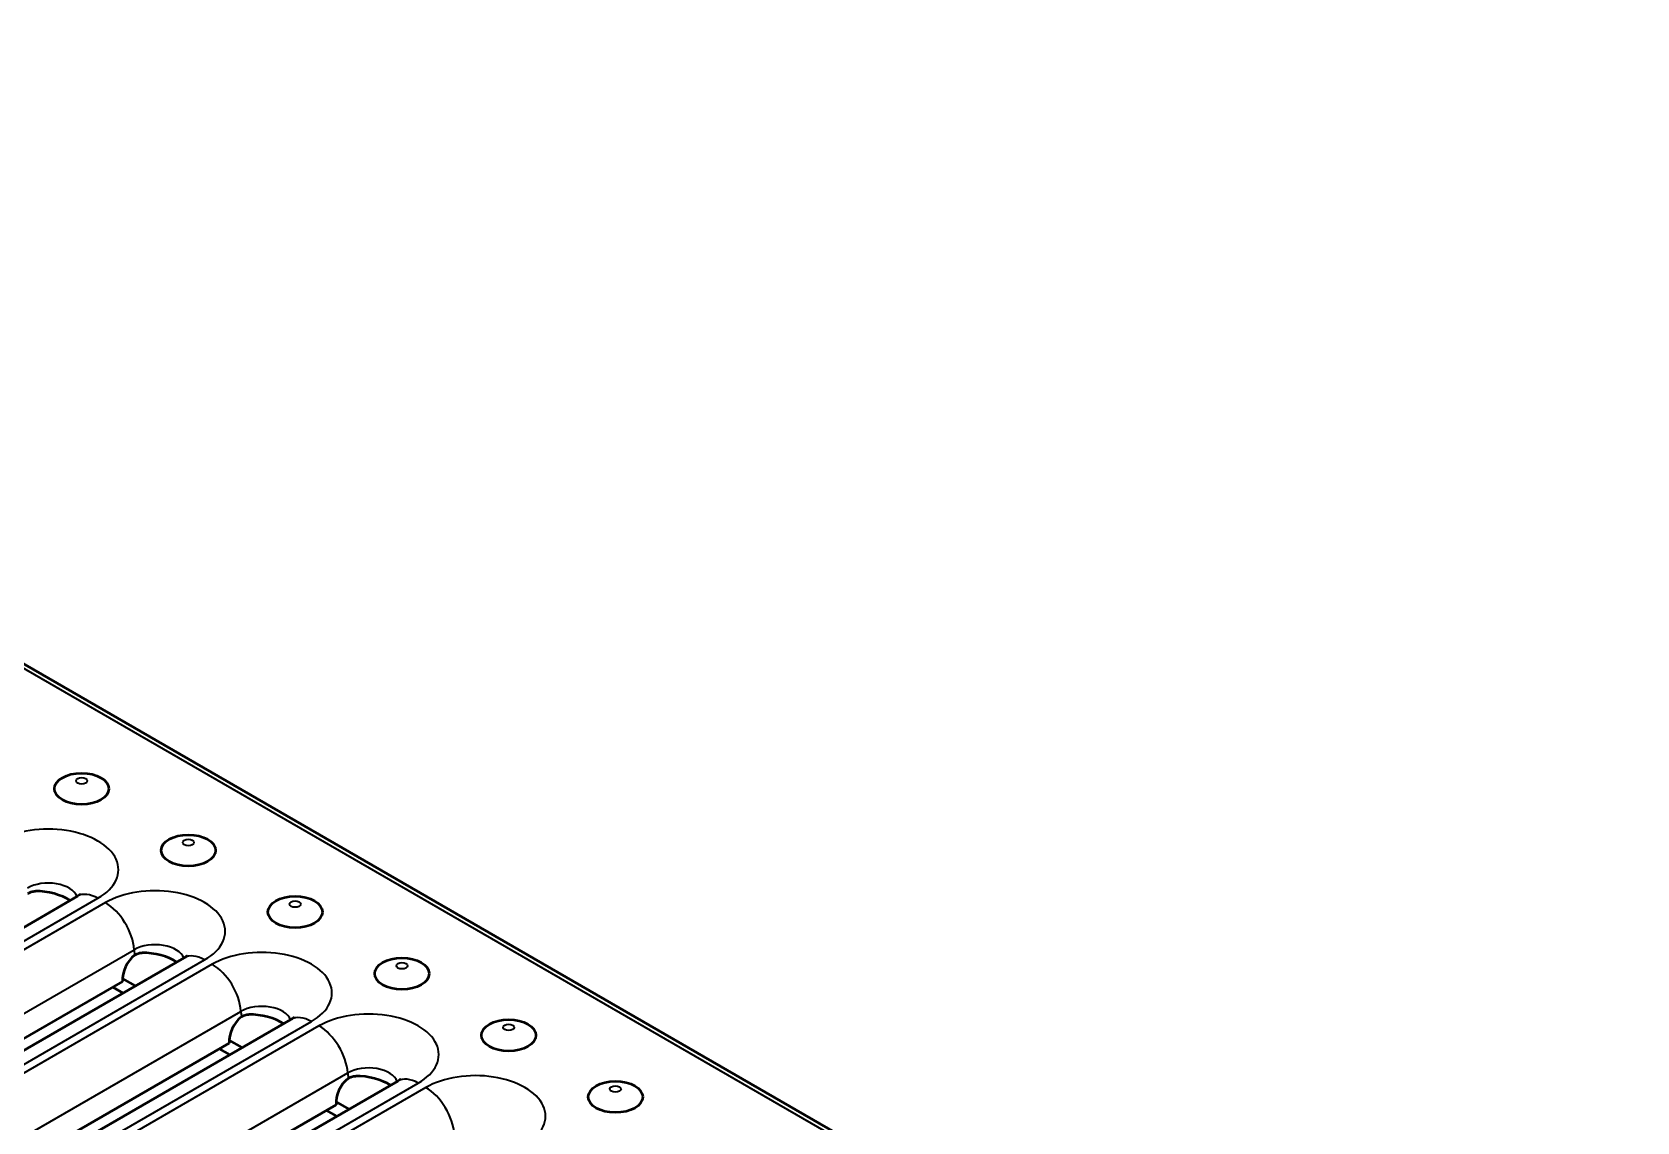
# Model space of a CAD drawing. Header units: millimetres. Extents: x 0 to 2181, y -65 to 1050.
# Drawn here: x 164.1 to 237.7, y 265 to 315 of the extents above; entities that cross this region are included whole.
import ezdxf

# ---------------------------------------------------------------- set-up
doc = ezdxf.new("R2010")
doc.units = ezdxf.units.MM
doc.header["$LTSCALE"] = 2.5
doc.layers.add('Sichtbar (ISO)', color=7, linetype='Continuous', lineweight=50)
doc.layers.add('Sichtbar schmal (ISO)', color=7, linetype='Continuous', lineweight=35)

msp = doc.modelspace()

# ---------------------------------------------------------------- linework, layer by layer
at = {"layer": 'Sichtbar (ISO)'}
for p, q in [((113.545, 314.953), (466.744, 111.033)), ((166.224, 275.305), (139.884, 260.098)), ((171.121, 272.478), (144.781, 257.271)), ((168.289, 271.397), (143.318, 256.98)), ((168.324, 270.863), (167.844, 271.14)), ((168.889, 271.19), (168.288, 271.537)), ((176.018, 269.651), (149.678, 254.444)), ((173.786, 268.363), (173.185, 268.71)), ((173.186, 268.57), (148.214, 254.153)), ((173.221, 268.036), (172.741, 268.313)), ((180.914, 266.824), (154.575, 251.617)), ((178.083, 265.743), (153.111, 251.326)), ((178.683, 265.535), (178.082, 265.883)), ((178.118, 265.209), (177.638, 265.486))]:
    msp.add_line(p, q, dxfattribs=at)
for centre in [(166.415, 280.236), (171.312, 277.409), (176.209, 274.582), (181.106, 271.755), (186.002, 268.927), (190.899, 266.1)]:
    msp.add_ellipse(centre, major_axis=(1.25, 0), ratio=0.57735, dxfattribs=at)
for centre, major_axis, ratio, start_param, end_param in [((164.861, 274.956), (1.329, -0.278), 0.38606, 0.768439, 2.089253), ((168.996, 271.806), (0.427, 0.906), 0.625236, 0.858781, 2.30425), ((169.758, 272.129), (1.329, -0.278), 0.38606, 0.768439, 2.089253), ((173.893, 268.978), (0.427, 0.906), 0.625236, 0.858781, 2.30425), ((174.654, 269.302), (1.329, -0.278), 0.38606, 0.768439, 2.089253), ((178.79, 266.151), (0.427, 0.906), 0.625236, 0.858781, 2.30425), ((179.551, 266.475), (1.329, -0.278), 0.38606, 0.768439, 2.089253)]:
    msp.add_ellipse(centre, major_axis=major_axis, ratio=ratio, start_param=start_param, end_param=end_param, dxfattribs=at)
for points, knots in [([(163.95, 275.427), (163.955, 275.431), (163.959, 275.434), (163.97, 275.441), (163.975, 275.445), (163.99, 275.454), (163.999, 275.46), (164.028, 275.476), (164.048, 275.486), (164.122, 275.517), (164.179, 275.53), (164.257, 275.538), (164.276, 275.539), (164.296, 275.539)], [0, 0, 0, 0, 0.00408074, 0.00408074, 0.00866605, 0.00866605, 0.01635188, 0.01635188, 0.03189008, 0.03189008, 0.07280019, 0.07280019, 0.08630397, 0.08630397, 0.08630397, 0.08630397]), ([(166.348, 275.393), (166.348, 275.393), (166.348, 275.393), (166.348, 275.393), (166.339, 275.383), (166.298, 275.351), (166.266, 275.329), (166.224, 275.305)], [5.9925471, 5.9925471, 5.9925471, 5.9925471, 5.9937874, 5.9937874, 6.1384863, 6.1384863, 6.2831853, 6.2831853, 6.2831853, 6.2831853]), ([(168.847, 272.6), (168.851, 272.604), (168.856, 272.607), (168.866, 272.614), (168.872, 272.618), (168.886, 272.627), (168.896, 272.633), (168.925, 272.649), (168.945, 272.659), (169.019, 272.69), (169.075, 272.703), (169.153, 272.711), (169.173, 272.712), (169.192, 272.712)], [0, 0, 0, 0, 0.00408074, 0.00408074, 0.00866605, 0.00866605, 0.01635188, 0.01635188, 0.03189008, 0.03189008, 0.07280019, 0.07280019, 0.08630397, 0.08630397, 0.08630397, 0.08630397]), ([(171.245, 272.566), (171.245, 272.566), (171.245, 272.566), (171.245, 272.566), (171.235, 272.556), (171.194, 272.524), (171.163, 272.502), (171.121, 272.478)], [5.9925471, 5.9925471, 5.9925471, 5.9925471, 5.9937874, 5.9937874, 6.1384863, 6.1384863, 6.2831853, 6.2831853, 6.2831853, 6.2831853]), ([(173.743, 269.773), (173.748, 269.776), (173.753, 269.78), (173.763, 269.787), (173.768, 269.791), (173.783, 269.8), (173.793, 269.806), (173.821, 269.822), (173.841, 269.832), (173.915, 269.862), (173.972, 269.876), (174.05, 269.884), (174.07, 269.885), (174.089, 269.885)], [0, 0, 0, 0, 0.00408074, 0.00408074, 0.00866605, 0.00866605, 0.01635188, 0.01635188, 0.03189008, 0.03189008, 0.07280019, 0.07280019, 0.08630397, 0.08630397, 0.08630397, 0.08630397]), ([(176.142, 269.739), (176.142, 269.739), (176.142, 269.739), (176.142, 269.739), (176.132, 269.729), (176.091, 269.697), (176.06, 269.675), (176.018, 269.651)], [5.9925471, 5.9925471, 5.9925471, 5.9925471, 5.9937874, 5.9937874, 6.1384863, 6.1384863, 6.2831853, 6.2831853, 6.2831853, 6.2831853]), ([(178.64, 266.946), (178.645, 266.949), (178.649, 266.953), (178.66, 266.96), (178.665, 266.963), (178.68, 266.973), (178.689, 266.979), (178.718, 266.995), (178.738, 267.004), (178.812, 267.035), (178.869, 267.049), (178.947, 267.057), (178.966, 267.058), (178.986, 267.058)], [0, 0, 0, 0, 0.00408074, 0.00408074, 0.00866605, 0.00866605, 0.01635188, 0.01635188, 0.03189008, 0.03189008, 0.07280019, 0.07280019, 0.08630397, 0.08630397, 0.08630397, 0.08630397]), ([(181.039, 266.912), (181.039, 266.912), (181.039, 266.912), (181.038, 266.912), (181.029, 266.902), (180.988, 266.87), (180.956, 266.848), (180.914, 266.824)], [5.9925471, 5.9925471, 5.9925471, 5.9925471, 5.9937874, 5.9937874, 6.1384863, 6.1384863, 6.2831853, 6.2831853, 6.2831853, 6.2831853])]:
    msp.add_open_spline(points, degree=3, knots=knots, dxfattribs=at)
at = {"layer": 'Sichtbar schmal (ISO)'}
for p, q in [((466.432, 111.002), (113.232, 314.922)), ((140.822, 260.005), (167.161, 275.212)), ((167.508, 275.012), (141.168, 259.805)), ((142.488, 257.646), (168.828, 272.853)), ((145.718, 257.178), (172.058, 272.385)), ((168.828, 272.853), (168.847, 272.6)), ((172.404, 272.185), (146.065, 256.978)), ((147.385, 254.819), (173.725, 270.026)), ((150.615, 254.351), (176.955, 269.558)), ((173.725, 270.026), (173.743, 269.773)), ((177.301, 269.358), (150.961, 254.151)), ((152.282, 251.992), (178.622, 267.199)), ((178.622, 267.199), (178.64, 266.946)), ((155.512, 251.524), (181.852, 266.731)), ((182.198, 266.531), (155.858, 251.324))]:
    msp.add_line(p, q, dxfattribs=at)
for centre in [(166.415, 280.6), (171.312, 277.772), (176.209, 274.945), (181.106, 272.118), (186.002, 269.291), (190.899, 266.464)]:
    msp.add_ellipse(centre, major_axis=(0.255, 0), ratio=0.57735, dxfattribs=at)
for centre, major_axis, start_param, end_param in [((164.886, 276.526), (3.218, 0), 5.497787, 8.63938), ((164.886, 275.129), (1.35, 0), 0.214122, 2.356194), ((167.161, 273.682), (-0.937, 1.623), 5.497787, 6.283185), ((169.783, 273.699), (3.218, 0), 5.497787, 8.63938), ((167.508, 273.482), (0.937, -1.623), 0.872665, 2.356194), ((169.783, 272.302), (1.35, 0), 0.214122, 2.356194), ((172.058, 270.855), (-0.937, 1.623), 5.497787, 6.283185), ((174.68, 270.872), (3.218, 0), 5.497787, 8.63938), ((172.404, 270.655), (0.937, -1.623), 0.872665, 2.356194), ((174.68, 269.475), (1.35, 0), 0.214122, 2.356194), ((176.955, 268.028), (-0.937, 1.623), 5.497787, 6.283185), ((179.576, 268.045), (3.218, 0), 5.497787, 8.63938), ((177.301, 267.828), (0.937, -1.623), 0.872665, 2.356194), ((179.576, 266.648), (1.35, 0), 0.214122, 2.356194), ((184.473, 265.217), (3.218, 0), 5.497787, 8.63938), ((181.852, 265.201), (-0.937, 1.623), 5.497787, 6.283185), ((182.198, 265.001), (0.937, -1.623), 0.872665, 2.356194)]:
    msp.add_ellipse(centre, major_axis=major_axis, ratio=0.57735, start_param=start_param, end_param=end_param, dxfattribs=at)

doc.saveas('drawing.dxf')
